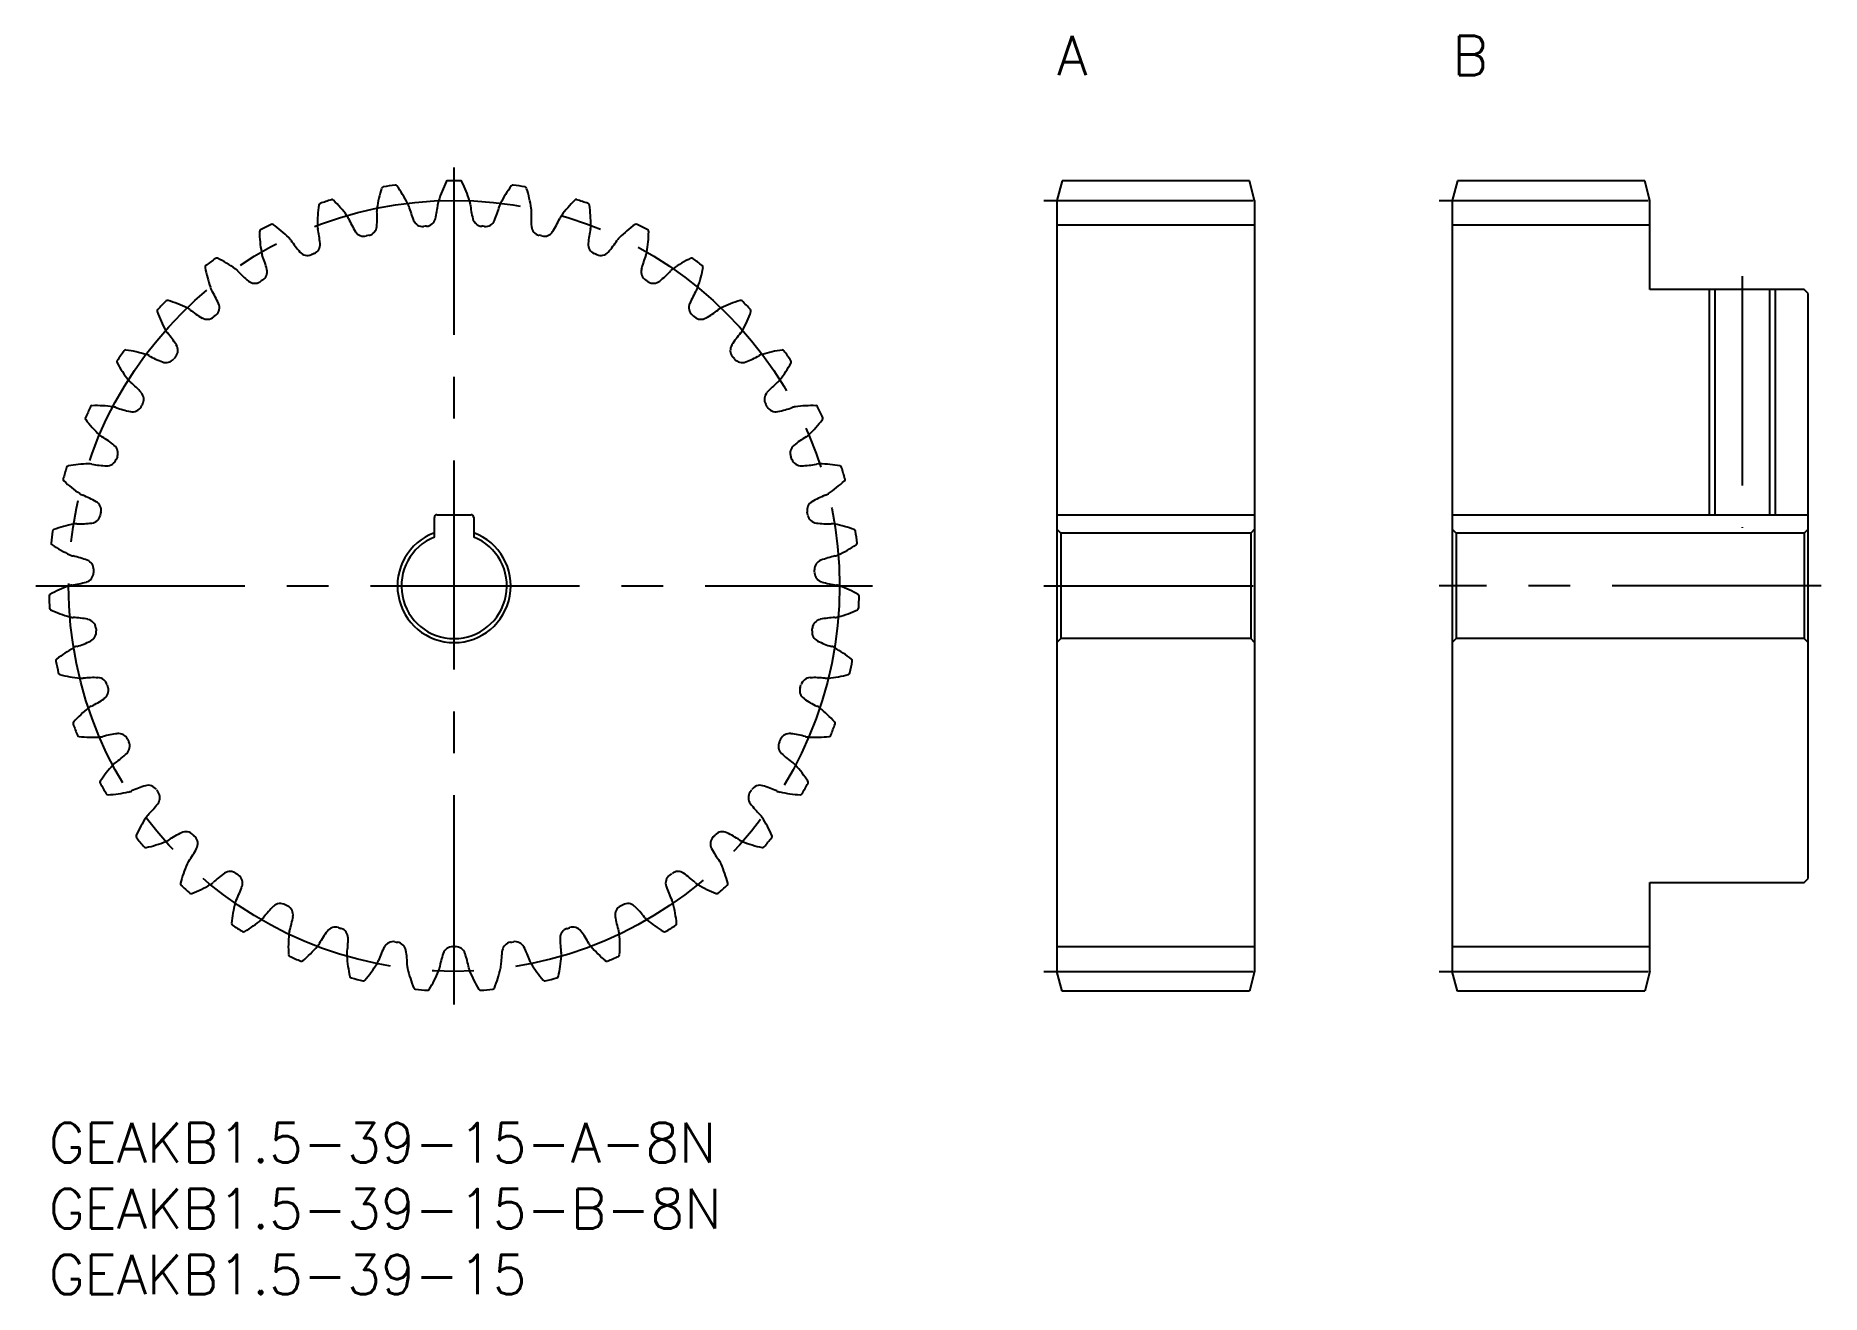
# Model space of a CAD drawing. Extents: x -1 to 135, y -13 to 82.
import ezdxf

# ---------------------------------------------------------------- set-up
doc = ezdxf.new("R2010")
doc.units = 0
doc.header["$LTSCALE"] = 0.5
doc.linetypes.add('CENTER', pattern=[50.8, 31.75, -6.35, 6.35, -6.35])
for name, color, linetype in [('MSM_CENTER', 1, 'CENTER'), ('MSM_CONTINUOUS', 7, 'CONTINUOUS'), ('MSM_NARROW', 5, 'CONTINUOUS'), ('MSM_PART_NUMBER', 7, 'CONTINUOUS')]:
    doc.layers.add(name, color=color, linetype=linetype)
doc.styles.get("Standard").update_dxf_attribs({"font": 'txt.shx', "height": 1, "bigfont": 'bigfont.shx'})

# ---------------------------------------------------------------- blocks, each defined once
blk = doc.blocks.new('*U2')
at = {"layer": 'MSM_PART_NUMBER'}
blk.add_text('GEAKB1.5-39-15-A-8N', height=3, dxfattribs=at).set_placement((0, -3))
blk = doc.blocks.new('*U3')
at = {"layer": 'MSM_PART_NUMBER'}
blk.add_text('GEAKB1.5-39-15-B-8N', height=3, dxfattribs=at).set_placement((0, -8))
blk = doc.blocks.new('*U4')
at = {"layer": 'MSM_PART_NUMBER'}
blk.add_text('GEAKB1.5-39-15', height=3, dxfattribs=at).set_placement((0, -13))
blk = doc.blocks.new('*U5')
at = {"layer": 'MSM_PART_NUMBER'}
blk.add_text('A', height=3, dxfattribs=at).set_placement((76.5, 79.5))
blk = doc.blocks.new('*U6')
at = {"layer": 'MSM_PART_NUMBER'}
blk.add_text('B', height=3, dxfattribs=at).set_placement((106.5, 79.5))

msp = doc.modelspace()

# ---------------------------------------------------------------- linework, layer by layer
at = {"layer": 'MSM_CENTER'}
for p, q in [((30.75, 9), (30.75, 72.5)), ((75.5, 70), (92.5, 70)), ((105.5, 70), (122.5, 70)), ((128.5, 64.25), (128.5, 45.15)), ((-1, 40.75), (62.5, 40.75)), ((75.5, 40.75), (92.5, 40.75)), ((134.5, 40.75), (105.5, 40.75)), ((75.5, 11.5), (92.5, 11.5)), ((105.5, 11.5), (122.5, 11.5))]:
    msp.add_line(p, q, dxfattribs=at)
msp.add_circle((30.75, 40.75), 29.25, dxfattribs=at)
at = {"layer": 'MSM_CONTINUOUS'}
for p, q in [((76.9, 71.5), (76.5, 70)), ((91.1, 71.5), (76.9, 71.5)), ((91.5, 70), (91.1, 71.5)), ((106.9, 71.5), (106.5, 70)), ((121.1, 71.5), (106.9, 71.5)), ((121.5, 70), (121.1, 71.5)), ((76.5, 70), (76.5, 11.5)), ((91.5, 70), (91.5, 11.5)), ((106.5, 70), (106.5, 11.5)), ((121.5, 63.25), (121.5, 70)), ((91.5, 68.12), (76.5, 68.12)), ((121.5, 68.12), (106.5, 68.12)), ((133.2, 63.25), (121.5, 63.25)), ((126.43, 63.25), (126.43, 46.15)), ((130.57, 63.25), (130.57, 46.15)), ((133.5, 62.95), (133.2, 63.25)), ((133.5, 18.55), (133.5, 62.95)), ((29.45, 46.15), (32.05, 46.15)), ((76.5, 46.15), (91.5, 46.15)), ((106.5, 46.15), (133.5, 46.15)), ((29.25, 44.46), (29.25, 45.95)), ((32.25, 45.95), (32.25, 44.46)), ((76.8, 44.75), (76.5, 45.05)), ((76.8, 44.75), (76.8, 36.75)), ((91.2, 44.75), (76.8, 44.75)), ((91.5, 45.05), (91.2, 44.75)), ((91.2, 44.75), (91.2, 36.75)), ((106.8, 44.75), (106.5, 45.05)), ((106.8, 44.75), (106.8, 36.75)), ((133.2, 44.75), (106.8, 44.75)), ((133.5, 45.05), (133.2, 44.75)), ((133.2, 44.75), (133.2, 36.75)), ((76.8, 36.75), (76.5, 36.45)), ((91.2, 36.75), (76.8, 36.75)), ((91.5, 36.45), (91.2, 36.75)), ((106.8, 36.75), (106.5, 36.45)), ((133.2, 36.75), (106.8, 36.75)), ((133.5, 36.45), (133.2, 36.75)), ((121.5, 18.25), (133.2, 18.25)), ((121.5, 11.5), (121.5, 18.25)), ((133.2, 18.25), (133.5, 18.55)), ((91.5, 13.37), (76.5, 13.37)), ((121.5, 13.37), (106.5, 13.37)), ((76.9, 10), (76.5, 11.5)), ((91.5, 11.5), (91.1, 10)), ((106.9, 10), (106.5, 11.5)), ((121.5, 11.5), (121.1, 10)), ((91.1, 10), (76.9, 10)), ((121.1, 10), (106.9, 10))]:
    msp.add_line(p, q, dxfattribs=at)
for centre, radius, start, end in [((34.54, 67.97), 9.75, 162.3974, 171.5385), ((25.39, 70.88), 0.15, 100.0832, 162.3974), ((30.75, 40.75), 30.75, 98.3784, 100.0832), ((26.29, 71.02), 0.15, 36.0641, 98.3784), ((18.53, 65.37), 9.75, 26.9231, 36.0641), ((38.86, 67.01), 9.75, 153.1667, 162.3077), ((30.29, 71.35), 0.15, 90.8524, 153.1667), ((30.75, 40.75), 30.75, 89.1476, 90.8524), ((31.21, 71.35), 0.15, 26.8333, 89.1476), ((22.64, 67.01), 9.75, 17.6923, 26.8333), ((42.97, 65.37), 9.75, 143.9359, 153.0769), ((35.21, 71.02), 0.15, 81.6216, 143.9359), ((30.75, 40.75), 30.75, 79.9168, 81.6216), ((36.11, 70.88), 0.15, 17.6025, 79.9168), ((26.96, 67.97), 9.75, 8.4615, 17.6026), ((30.13, 68.23), 9.75, 171.6282, 180.7692), ((20.63, 69.63), 0.15, 109.314, 171.6282), ((30.75, 40.75), 30.75, 107.6091, 109.314), ((21.49, 69.92), 0.15, 45.2949, 107.6091), ((14.74, 63.09), 9.75, 36.1538, 45.2949), ((16.24, 68.67), 8.67, 355.7917, 3.2484), ((26.12, 69.23), 1.24, 171.5383, 183.2483), ((26.12, 69.23), 1.24, 15.2133, 26.9232), ((35.68, 71.83), 8.67, 195.2132, 202.6698), ((20.9, 70.63), 8.67, 346.561, 354.0176), ((30.75, 69.6), 1.24, 162.3076, 174.0175), ((30.75, 69.6), 1.24, 5.9825, 17.6924), ((40.6, 70.63), 8.67, 185.9824, 193.439), ((25.82, 71.83), 8.67, 337.3302, 344.7868), ((35.38, 69.23), 1.24, 153.0768, 164.7867), ((35.38, 69.23), 1.24, 356.7517, 8.4617), ((45.26, 68.67), 8.67, 176.7516, 184.2083), ((46.76, 63.09), 9.75, 134.7051, 143.8462), ((40.01, 69.92), 0.15, 72.3909, 134.7051), ((30.75, 40.75), 30.75, 70.686, 72.3909), ((40.87, 69.63), 0.15, 8.3717, 70.686), ((31.37, 68.23), 9.75, 359.2308, 8.3718), ((16.13, 67.63), 0.15, 118.5447, 180.859), ((30.75, 40.75), 30.75, 116.8399, 118.5447), ((16.93, 68.05), 0.15, 54.5257, 116.8399), ((11.36, 60.24), 9.75, 45.3846, 54.5257), ((21.61, 68.12), 1.24, 180.7691, 192.479), ((11.94, 65.98), 8.67, 5.0225, 12.4791), ((21.61, 68.12), 1.24, 24.4441, 36.154), ((30.63, 72.21), 8.67, 204.4439, 211.9006), ((24.13, 68.08), 0.75, 283.6131, 355.7917), ((28.37, 68.77), 0.75, 202.6698, 274.8484), ((30.75, 40.75), 27.38, 94.3824, 94.8484), ((28.6, 68.79), 0.75, 274.3824, 346.561), ((32.9, 68.79), 0.75, 193.439, 265.6176), ((30.75, 40.75), 27.38, 85.1516, 85.6176), ((33.13, 68.77), 0.75, 265.1516, 337.3302), ((37.37, 68.08), 0.75, 184.2083, 256.3869), ((30.87, 72.21), 8.67, 328.0994, 335.5561), ((39.89, 68.12), 1.24, 143.846, 155.5559), ((49.56, 65.98), 8.67, 167.5209, 174.9775), ((39.89, 68.12), 1.24, 347.521, 359.2309), ((50.14, 60.24), 9.75, 125.4743, 134.6154), ((44.57, 68.05), 0.15, 63.1601, 125.4743), ((30.75, 40.75), 30.75, 61.4553, 63.1601), ((45.37, 67.63), 0.15, 359.141, 61.4553), ((25.73, 67.77), 9.75, 180.859, 190), ((17.34, 66.3), 1.24, 33.6748, 45.3847), ((25.58, 71.79), 8.67, 213.6747, 221.1313), ((19.83, 66.67), 0.75, 292.8439, 5.0225), ((23.91, 68.03), 0.75, 211.9006, 284.0792), ((30.75, 40.75), 27.38, 103.6131, 104.0792), ((30.75, 40.75), 27.38, 75.9208, 76.3869), ((37.59, 68.03), 0.75, 255.9208, 328.0994), ((41.67, 66.67), 0.75, 174.9775, 247.1561), ((35.92, 71.79), 8.67, 318.8687, 326.3253), ((44.16, 66.3), 1.24, 134.6153, 146.3252), ((35.77, 67.77), 9.75, 350, 359.141), ((12.01, 64.94), 0.15, 127.7755, 190.0897), ((30.75, 40.75), 30.75, 126.0707, 127.7755), ((12.73, 65.48), 0.15, 63.7564, 126.0707), ((8.49, 56.87), 9.75, 54.6154, 63.7564), ((17.34, 66.3), 1.24, 189.9999, 201.7098), ((8.14, 62.63), 8.67, 14.2533, 21.7099), ((19.62, 66.58), 0.75, 221.1313, 293.3099), ((30.75, 40.75), 27.37, 112.8439, 113.3099), ((30.75, 40.75), 27.37, 66.6901, 67.1561), ((41.88, 66.58), 0.75, 246.6901, 318.8687), ((53.36, 62.63), 8.67, 158.2901, 165.7467), ((44.16, 66.3), 1.24, 338.2902, 350.0001), ((53.01, 56.87), 9.75, 116.2436, 125.3846), ((48.77, 65.48), 0.15, 53.9293, 116.2436), ((30.75, 40.75), 30.75, 52.2245, 53.9293), ((49.49, 64.94), 0.15, 349.9102, 52.2245), ((21.46, 66.62), 9.75, 190.0897, 199.2308), ((13.42, 63.81), 1.24, 42.9056, 54.6155), ((20.67, 70.56), 8.67, 222.9055, 230.3621), ((15.62, 64.46), 0.75, 230.3621, 302.5407), ((30.75, 40.75), 27.38, 122.0747, 122.5407), ((15.81, 64.58), 0.75, 302.0747, 14.2533), ((45.69, 64.58), 0.75, 165.7467, 237.9253), ((30.75, 40.75), 27.38, 57.4593, 57.9253), ((45.88, 64.46), 0.75, 237.4593, 309.6379), ((40.83, 70.56), 8.67, 309.6379, 317.0945), ((48.08, 63.81), 1.24, 125.3845, 137.0944), ((40.04, 66.62), 9.75, 340.7692, 349.9103), ((30.75, 40.75), 30.75, 135.3014, 137.0063), ((9, 62.27), 0.15, 72.9872, 135.3014), ((6.19, 53.09), 9.75, 63.8462, 72.9872), ((13.42, 63.81), 1.24, 199.2307, 210.9406), ((4.92, 58.72), 8.67, 23.484, 30.9407), ((56.58, 58.72), 8.67, 149.0593, 156.5159), ((48.08, 63.81), 1.24, 329.0594, 340.7693), ((55.31, 53.09), 9.75, 107.0128, 116.1538), ((52.5, 62.27), 0.15, 44.6986, 107.0128), ((30.75, 40.75), 30.75, 42.9937, 44.6986), ((8.37, 61.62), 0.15, 137.0063, 199.3205), ((17.43, 64.79), 9.75, 199.3205, 208.4615), ((9.94, 60.74), 1.24, 52.1364, 63.8463), ((16.02, 68.55), 8.67, 232.1363, 239.5929), ((12.01, 61.73), 0.75, 239.5929, 311.7715), ((30.75, 40.75), 27.38, 131.3054, 131.7715), ((12.19, 61.88), 0.75, 311.3054, 23.484), ((49.31, 61.88), 0.75, 156.5159, 228.6946), ((30.75, 40.75), 27.37, 48.2285, 48.6946), ((49.49, 61.73), 0.75, 228.2285, 300.4071), ((45.48, 68.55), 8.67, 300.4071, 307.8637), ((51.56, 60.74), 1.24, 116.1537, 127.8636), ((44.07, 64.79), 9.75, 331.5385, 340.6795), ((53.13, 61.62), 0.15, 340.6795, 42.9937), ((9.94, 60.74), 1.24, 208.4614, 220.1713), ((2.38, 54.35), 8.67, 32.7148, 40.1714), ((59.12, 54.35), 8.67, 139.8286, 147.2852), ((51.56, 60.74), 1.24, 319.8287, 331.5386), ((30.75, 40.75), 30.75, 144.5322, 146.237), ((5.83, 58.51), 0.15, 82.218, 144.5322), ((4.53, 48.99), 9.75, 73.0769, 82.218), ((7.01, 57.14), 1.24, 61.3671, 73.077), ((9.04, 58.63), 0.75, 320.5362, 32.7148), ((52.46, 58.63), 0.75, 147.2852, 219.4638), ((54.49, 57.14), 1.24, 106.923, 118.6329), ((56.97, 48.99), 9.75, 97.782, 106.9231), ((55.67, 58.51), 0.15, 35.4678, 97.782), ((30.75, 40.75), 30.75, 33.763, 35.4678), ((5.31, 57.76), 0.15, 146.237, 208.5513), ((13.74, 62.34), 9.75, 208.5513, 217.6923), ((11.75, 65.83), 8.67, 241.367, 248.8236), ((8.89, 58.45), 0.75, 248.8236, 321.0022), ((30.75, 40.75), 27.37, 140.5362, 141.0022), ((30.75, 40.75), 27.38, 38.9978, 39.4638), ((52.61, 58.45), 0.75, 218.9978, 291.1764), ((49.75, 65.83), 8.67, 291.1764, 298.633), ((47.76, 62.34), 9.75, 322.3077, 331.4487), ((56.19, 57.76), 0.15, 331.4487, 33.763), ((7.01, 57.14), 1.24, 217.6922, 229.4021), ((0.56, 49.62), 8.67, 41.9456, 49.4022), ((60.94, 49.62), 8.67, 130.5978, 138.0544), ((54.49, 57.14), 1.24, 310.5979, 322.3078), ((30.75, 40.75), 30.75, 153.763, 155.4678), ((3.3, 54.28), 0.15, 91.4487, 153.763), ((3.55, 44.68), 9.75, 82.3077, 91.4487), ((4.68, 53.12), 1.24, 70.5979, 82.3078), ((7.97, 62.46), 8.67, 250.5978, 258.0544), ((6.34, 54.71), 0.75, 258.0544, 330.233), ((30.75, 40.75), 27.38, 149.767, 150.233), ((6.45, 54.91), 0.75, 329.767, 41.9456), ((55.05, 54.91), 0.75, 138.0544, 210.233), ((30.75, 40.75), 27.38, 29.767, 30.233), ((55.16, 54.71), 0.75, 209.767, 281.9456), ((53.53, 62.46), 8.67, 281.9456, 289.4022), ((56.82, 53.12), 1.24, 97.6922, 109.4021), ((57.95, 44.68), 9.75, 88.5513, 97.6923), ((58.2, 54.28), 0.15, 26.237, 88.5513), ((30.75, 40.75), 30.75, 24.5322, 26.237), ((2.91, 53.46), 0.15, 155.4678, 217.782), ((10.5, 59.34), 9.75, 217.782, 226.9231), ((51, 59.34), 9.75, 313.0769, 322.218), ((58.59, 53.46), 0.15, 322.218, 24.5322), ((4.68, 53.12), 1.24, 226.923, 238.6329), ((-0.47, 44.66), 8.67, 51.1764, 58.633), ((61.97, 44.66), 8.67, 121.367, 128.8236), ((56.82, 53.12), 1.24, 301.3671, 313.077), ((4.41, 50.62), 0.75, 267.2852, 339.4638), ((4.49, 50.83), 0.75, 338.9978, 51.1763), ((30.75, 40.75), 27.37, 158.9978, 159.4638), ((57.01, 50.83), 0.75, 128.8236, 201.0022), ((30.75, 40.75), 27.37, 20.5362, 21.0022), ((57.09, 50.62), 0.75, 200.5362, 272.7148), ((1.23, 48.83), 0.15, 164.6986, 227.0128), ((30.75, 40.75), 30.75, 162.9937, 164.6986), ((1.49, 49.7), 0.15, 100.6794, 162.9937), ((3.27, 40.27), 9.75, 91.5385, 100.6795), ((3.04, 48.78), 1.24, 79.8287, 91.5386), ((4.79, 58.52), 8.67, 259.8286, 267.2852), ((56.71, 58.52), 8.67, 272.7148, 280.1714), ((58.46, 48.78), 1.24, 88.4614, 100.1713), ((58.23, 40.27), 9.75, 79.3205, 88.4615), ((60.01, 49.7), 0.15, 17.0063, 79.3205), ((30.75, 40.75), 30.75, 15.3014, 17.0063), ((60.27, 48.83), 0.15, 312.9872, 15.3014), ((7.78, 55.85), 9.75, 227.0128, 236.1538), ((3.04, 48.78), 1.24, 236.1537, 247.8636), ((-0.69, 39.6), 8.67, 60.4071, 67.8637), ((62.19, 39.6), 8.67, 112.1363, 119.5929), ((58.46, 48.78), 1.24, 292.1364, 303.8463), ((53.72, 55.85), 9.75, 303.8462, 312.9872), ((3.17, 46.26), 0.75, 276.5159, 348.6946), ((3.22, 46.49), 0.75, 348.2285, 60.4071), ((30.75, 40.75), 27.38, 168.2285, 168.6946), ((29.45, 45.95), 0.2, 90, 180), ((32.05, 45.95), 0.2, 0, 90), ((58.28, 46.49), 0.75, 119.5929, 191.7715), ((30.75, 40.75), 27.38, 11.3054, 11.7715), ((58.33, 46.26), 0.75, 191.3054, 263.4841), ((30.75, 40.75), 30.75, 172.2245, 173.9293), ((0.43, 44.89), 0.15, 109.9102, 172.2245), ((3.7, 35.86), 9.75, 100.7692, 109.9103), ((2.11, 44.23), 1.24, 89.0594, 100.7693), ((2.27, 54.13), 8.67, 269.0593, 276.5159), ((30.75, 40.75), 4.3, 110.4162, 69.5838), ((59.23, 54.13), 8.67, 263.4841, 270.9407), ((59.39, 44.23), 1.24, 79.2307, 90.9406), ((57.8, 35.86), 9.75, 70.0897, 79.2308), ((61.07, 44.89), 0.15, 7.7755, 70.0897), ((30.75, 40.75), 30.75, 6.0707, 7.7755), ((0.32, 43.99), 0.15, 173.9293, 236.2436), ((5.66, 51.97), 9.75, 236.2436, 245.3846), ((30.75, 40.75), 4, 112.0243, 67.9757), ((55.84, 51.97), 9.75, 294.6154, 303.7564), ((61.18, 43.99), 0.15, 303.7564, 6.0707), ((2.11, 44.23), 1.24, 245.3845, 257.0944), ((-0.1, 34.57), 8.67, 69.6379, 77.0945), ((2.65, 42), 0.75, 357.4593, 69.6379), ((58.85, 42), 0.75, 110.3621, 182.5407), ((61.6, 34.57), 8.67, 102.9055, 110.3621), ((59.39, 44.23), 1.24, 282.9056, 294.6155), ((4.83, 31.59), 9.75, 110, 119.141), ((1.92, 39.59), 1.24, 98.2902, 110.0001), ((0.49, 49.39), 8.67, 278.2901, 285.7467), ((2.64, 41.77), 0.75, 285.7467, 357.9253), ((30.75, 40.75), 27.38, 177.4593, 177.9253), ((30.75, 40.75), 27.38, 2.0747, 2.5407), ((58.86, 41.77), 0.75, 182.0747, 254.2533), ((61.01, 49.39), 8.67, 254.2533, 261.7099), ((59.58, 39.59), 1.24, 69.9999, 81.7098), ((56.67, 31.59), 9.75, 60.859, 70), ((0.16, 39.97), 0.15, 119.141, 181.4553), ((30.75, 40.75), 30.75, 181.4553, 183.1601), ((61.34, 39.97), 0.15, 358.5447, 60.859), ((30.75, 40.75), 30.75, 356.8399, 358.5447), ((0.2, 39.06), 0.15, 183.1601, 245.4743), ((4.18, 47.8), 9.75, 245.4743, 254.6154), ((1.92, 39.59), 1.24, 254.6153, 266.3252), ((1.29, 29.71), 8.67, 78.8687, 86.3253), ((2.82, 37.47), 0.75, 6.6901, 78.8687), ((58.68, 37.47), 0.75, 101.1313, 173.3099), ((60.21, 29.71), 8.67, 93.6747, 101.1313), ((59.58, 39.59), 1.24, 273.6748, 285.3847), ((57.32, 47.8), 9.75, 285.3846, 294.5257), ((61.3, 39.06), 0.15, 294.5257, 356.8399), ((2.84, 37.25), 0.75, 294.9775, 7.1561), ((30.75, 40.75), 27.37, 186.6901, 187.1561), ((30.75, 40.75), 27.38, 352.8439, 353.3099), ((58.66, 37.25), 0.75, 172.8439, 245.0225), ((6.64, 27.55), 9.75, 119.2308, 128.3718), ((2.48, 34.98), 1.24, 107.521, 119.2309), ((-0.5, 44.42), 8.67, 287.5209, 294.9775), ((62, 44.42), 8.67, 245.0225, 252.4791), ((59.02, 34.98), 1.24, 60.7691, 72.479), ((54.86, 27.55), 9.75, 51.6282, 60.7692), ((0.68, 35.08), 0.15, 128.3717, 190.686), ((30.75, 40.75), 30.75, 190.686, 192.3909), ((0.86, 34.18), 0.15, 192.3909, 254.7051), ((3.4, 43.44), 9.75, 254.7051, 263.8462), ((58.1, 43.44), 9.75, 276.1538, 285.2949), ((60.64, 34.18), 0.15, 285.2948, 347.6091), ((30.75, 40.75), 30.75, 347.6091, 349.314), ((60.82, 35.08), 0.15, 349.314, 51.6282), ((2.48, 34.98), 1.24, 263.846, 275.5559), ((3.44, 25.12), 8.67, 88.0994, 95.5561), ((3.7, 33.04), 0.75, 15.9208, 88.0994), ((3.77, 32.82), 0.75, 304.2083, 16.3869), ((30.75, 40.75), 27.38, 195.9208, 196.3869), ((57.73, 32.82), 0.75, 163.6131, 235.7917), ((30.75, 40.75), 27.37, 343.6131, 344.0792), ((57.8, 33.04), 0.75, 91.9006, 164.0791), ((58.06, 25.12), 8.67, 84.4439, 91.9006), ((59.02, 34.98), 1.24, 264.4441, 276.154), ((9.07, 23.85), 9.75, 128.4615, 137.6026), ((3.77, 30.52), 1.24, 116.7517, 128.4617), ((-0.68, 39.36), 8.67, 296.7516, 304.2083), ((62.18, 39.36), 8.67, 235.7917, 243.2484), ((57.73, 30.52), 1.24, 51.5383, 63.2483), ((52.43, 23.85), 9.75, 42.3974, 51.5385), ((1.98, 30.33), 0.15, 137.6026, 199.9168), ((30.75, 40.75), 30.75, 199.9168, 201.6216), ((30.75, 40.75), 30.75, 338.3784, 340.0832), ((59.52, 30.33), 0.15, 340.0832, 42.3974), ((2.3, 29.47), 0.15, 201.6216, 263.9359), ((3.32, 39.02), 9.75, 263.9359, 273.0769), ((3.77, 30.52), 1.24, 273.0768, 284.7867), ((6.3, 20.94), 8.67, 97.3302, 104.7868), ((5.29, 28.8), 0.75, 25.1516, 97.3302), ((5.39, 28.59), 0.75, 313.439, 25.6176), ((30.75, 40.75), 27.38, 205.1516, 205.6176), ((56.11, 28.59), 0.75, 154.3824, 226.561), ((30.75, 40.75), 27.38, 334.3824, 334.8484), ((56.21, 28.8), 0.75, 82.6698, 154.8484), ((55.2, 20.94), 8.67, 75.2132, 82.6698), ((57.73, 30.52), 1.24, 255.2133, 266.9232), ((58.18, 39.02), 9.75, 266.9231, 276.0641), ((59.2, 29.47), 0.15, 276.0641, 338.3784), ((12.06, 20.59), 9.75, 137.6923, 146.8333), ((5.76, 26.32), 1.24, 125.9825, 137.6924), ((-0.05, 34.34), 8.67, 305.9824, 313.439), ((61.55, 34.34), 8.67, 226.561, 234.0176), ((55.74, 26.32), 1.24, 42.3076, 54.0175), ((49.44, 20.59), 9.75, 33.1667, 42.3077), ((4.02, 25.85), 0.15, 146.8333, 209.1476), ((30.75, 40.75), 30.75, 209.1476, 210.8524), ((30.75, 40.75), 30.75, 329.1476, 330.8524), ((57.48, 25.85), 0.15, 330.8524, 33.1667), ((4.48, 25.06), 0.15, 210.8524, 273.1667), ((3.95, 34.64), 9.75, 273.1667, 282.3077), ((5.76, 26.32), 1.24, 282.3076, 294.0175), ((9.8, 17.28), 8.67, 106.561, 114.0176), ((7.54, 24.87), 0.75, 34.3824, 106.561), ((30.75, 40.75), 27.38, 214.3824, 214.8484), ((7.67, 24.68), 0.75, 322.6698, 34.8484), ((53.83, 24.68), 0.75, 145.1516, 217.3302), ((30.75, 40.75), 27.38, 325.1516, 325.6176), ((53.96, 24.87), 0.75, 73.439, 145.6176), ((51.7, 17.28), 8.67, 65.9824, 73.439), ((55.74, 26.32), 1.24, 245.9825, 257.6924), ((57.55, 34.64), 9.75, 257.6923, 266.8333), ((57.02, 25.06), 0.15, 266.8333, 329.1476), ((15.54, 17.86), 9.75, 146.9231, 156.0641), ((8.4, 22.5), 1.24, 135.2133, 146.9232), ((1.37, 29.48), 8.67, 315.2132, 322.6698), ((60.13, 29.48), 8.67, 217.3302, 224.7868), ((53.1, 22.5), 1.24, 33.0768, 44.7867), ((45.96, 17.86), 9.75, 23.9359, 33.0769), ((6.76, 21.75), 0.15, 156.0641, 218.3784), ((13.83, 14.22), 8.67, 115.7917, 123.2484), ((10.39, 21.35), 0.75, 43.6131, 115.7917), ((30.75, 40.75), 27.37, 223.6131, 224.0792), ((10.55, 21.18), 0.75, 331.9006, 44.0792), ((50.95, 21.18), 0.75, 135.9208, 208.0994), ((30.75, 40.75), 27.38, 315.9208, 316.3869), ((51.11, 21.35), 0.75, 64.2083, 136.3869), ((47.67, 14.22), 8.67, 56.7516, 64.2083), ((54.74, 21.75), 0.15, 321.6216, 23.9359), ((30.75, 40.75), 30.75, 218.3784, 220.0832), ((7.34, 21.05), 0.15, 220.0832, 282.3974), ((5.28, 30.42), 9.75, 282.3974, 291.5385), ((8.4, 22.5), 1.24, 291.5383, 303.2483), ((3.56, 24.91), 8.67, 324.4439, 331.9006), ((57.94, 24.91), 8.67, 208.0994, 215.5561), ((53.1, 22.5), 1.24, 236.7517, 248.4617), ((56.22, 30.42), 9.75, 248.4615, 257.6026), ((54.16, 21.05), 0.15, 257.6026, 319.9168), ((30.75, 40.75), 30.75, 319.9168, 321.6216), ((19.41, 15.71), 9.75, 156.1538, 165.2949), ((11.62, 19.16), 1.24, 144.4441, 156.154), ((13.76, 18.33), 0.75, 52.8439, 125.0225), ((47.74, 18.33), 0.75, 54.9775, 127.1561), ((49.88, 19.16), 1.24, 23.846, 35.5559), ((42.09, 15.71), 9.75, 14.7051, 23.8462), ((10.12, 18.15), 0.15, 165.2949, 227.6091), ((30.75, 40.75), 30.75, 227.6091, 229.314), ((7.26, 26.47), 9.75, 291.6282, 300.7692), ((11.62, 19.16), 1.24, 300.7691, 312.479), ((18.31, 11.85), 8.67, 125.0225, 132.4791), ((30.75, 40.75), 27.37, 232.8439, 233.3099), ((6.45, 20.76), 8.67, 333.6747, 341.1313), ((13.95, 18.2), 0.75, 341.1313, 53.3099), ((47.55, 18.2), 0.75, 126.6901, 198.8687), ((55.05, 20.76), 8.67, 198.8687, 206.3253), ((30.75, 40.75), 27.37, 306.6901, 307.1561), ((43.19, 11.85), 8.67, 47.5209, 54.9775), ((49.88, 19.16), 1.24, 227.521, 239.2309), ((54.24, 26.47), 9.75, 239.2308, 248.3718), ((30.75, 40.75), 30.75, 310.686, 312.3909), ((51.38, 18.15), 0.15, 312.3909, 14.7051), ((10.8, 17.55), 0.15, 229.314, 291.6282), ((23.57, 14.22), 9.75, 165.3846, 174.5257), ((15.33, 16.37), 1.24, 153.6748, 165.3847), ((23.1, 10.23), 8.67, 134.2533, 141.7099), ((17.58, 15.9), 0.75, 62.0747, 134.2533), ((30.75, 40.75), 27.37, 242.0747, 242.5407), ((17.78, 15.79), 0.75, 350.3621, 62.5407), ((43.72, 15.79), 0.75, 117.4593, 189.6379), ((30.75, 40.75), 27.37, 297.4593, 297.9253), ((43.92, 15.9), 0.75, 45.7467, 117.9253), ((38.4, 10.23), 8.67, 38.2901, 45.7467), ((46.17, 16.37), 1.24, 14.6153, 26.3252), ((37.93, 14.22), 9.75, 5.4743, 14.6154), ((50.7, 17.55), 0.15, 248.3717, 310.686), ((14.01, 15.13), 0.15, 174.5257, 236.8399), ((30.75, 40.75), 30.75, 236.8399, 238.5447), ((9.86, 22.89), 9.75, 300.859, 310), ((15.33, 16.37), 1.24, 309.9999, 321.7098), ((9.98, 17.12), 8.67, 342.9055, 350.3621), ((51.52, 17.12), 8.67, 189.6379, 197.0945), ((46.17, 16.37), 1.24, 218.2902, 230.0001), ((51.64, 22.89), 9.75, 230, 239.141), ((30.75, 40.75), 30.75, 301.4553, 303.1601), ((47.49, 15.13), 0.15, 303.1601, 5.4743), ((14.78, 14.65), 0.15, 238.5447, 300.859), ((27.92, 13.41), 9.75, 174.6154, 183.7564), ((19.44, 14.21), 1.24, 162.9056, 174.6155), ((19.44, 14.21), 1.24, 319.2307, 330.9406), ((28.1, 9.4), 8.67, 143.484, 150.9407), ((21.74, 14.11), 0.75, 71.3054, 143.484), ((30.75, 40.75), 27.37, 251.3054, 251.7715), ((21.95, 14.04), 0.75, 359.5929, 71.7714), ((14.04, 14.09), 8.67, 352.1363, 359.5929), ((26.13, 13.01), 0.75, 80.5362, 152.7148), ((30.75, 40.75), 27.38, 260.5362, 261.0022), ((26.35, 12.97), 0.75, 8.8236, 81.0022), ((35.15, 12.97), 0.75, 98.9978, 171.1763), ((30.75, 40.75), 27.38, 278.9978, 279.4638), ((35.37, 13.01), 0.75, 27.2852, 99.4638), ((39.55, 14.04), 0.75, 108.2285, 180.4071), ((47.46, 14.09), 8.67, 180.4071, 187.8637), ((30.75, 40.75), 27.38, 288.2285, 288.6946), ((39.76, 14.11), 0.75, 36.5159, 108.6946), ((33.4, 9.4), 8.67, 29.0593, 36.5159), ((42.06, 14.21), 1.24, 209.0594, 220.7694), ((42.06, 14.21), 1.24, 5.3845, 17.0944), ((33.58, 13.41), 9.75, 356.2436, 5.3846), ((46.72, 14.65), 0.15, 239.141, 301.4553), ((18.34, 12.78), 0.15, 183.7564, 246.0707), ((30.75, 40.75), 30.75, 246.0707, 247.7755), ((19.18, 12.42), 0.15, 247.7755, 310.0897), ((12.99, 19.77), 9.75, 310.0897, 319.2308), ((23.85, 12.74), 1.24, 172.1364, 183.8463), ((32.34, 13.31), 9.75, 183.8462, 192.9872), ((23.85, 12.74), 1.24, 328.4614, 340.1713), ((33.16, 9.38), 8.67, 152.7148, 160.1714), ((18.53, 11.76), 8.67, 1.367, 8.8236), ((38.16, 10.17), 8.67, 161.9456, 169.4022), ((30.64, 12.63), 0.75, 89.767, 161.9456), ((30.75, 40.75), 27.37, 269.767, 270.233), ((30.86, 12.63), 0.75, 18.0544, 90.233), ((23.34, 10.17), 8.67, 10.5978, 18.0544), ((42.97, 11.76), 8.67, 171.1764, 178.633), ((28.34, 9.38), 8.67, 19.8286, 27.2852), ((37.65, 12.74), 1.24, 199.8287, 211.5386), ((29.16, 13.31), 9.75, 347.0128, 356.1538), ((37.65, 12.74), 1.24, 356.1537, 7.8636), ((48.51, 19.77), 9.75, 220.7692, 229.9103), ((42.32, 12.42), 0.15, 229.9103, 292.2245), ((30.75, 40.75), 30.75, 292.2245, 293.9293), ((43.16, 12.78), 0.15, 293.9293, 356.2436), ((22.99, 11.15), 0.15, 192.9872, 255.3014), ((30.75, 40.75), 30.75, 255.3014, 257.0063), ((16.59, 17.19), 9.75, 319.3205, 328.4615), ((28.43, 11.99), 1.24, 181.3671, 193.077), ((36.72, 13.92), 9.75, 193.0769, 202.218), ((20.55, 15.22), 9.75, 328.5513, 337.6923), ((28.43, 11.99), 1.24, 337.6922, 349.4021), ((33.07, 11.99), 1.24, 190.5979, 202.3078), ((40.95, 15.22), 9.75, 202.3077, 211.4487), ((24.78, 13.92), 9.75, 337.782, 346.9231), ((33.07, 11.99), 1.24, 346.923, 358.6329), ((44.91, 17.19), 9.75, 211.5385, 220.6795), ((30.75, 40.75), 30.75, 282.9937, 284.6986), ((38.51, 11.15), 0.15, 284.6986, 347.0128), ((23.87, 10.93), 0.15, 257.0063, 319.3205), ((27.83, 10.29), 0.15, 202.218, 264.5322), ((30.75, 40.75), 30.75, 264.5322, 266.237), ((28.74, 10.22), 0.15, 266.237, 328.5513), ((32.76, 10.22), 0.15, 211.4487, 273.763), ((30.75, 40.75), 30.75, 273.763, 275.4678), ((33.67, 10.29), 0.15, 275.4678, 337.782), ((37.63, 10.93), 0.15, 220.6795, 282.9937)]:
    msp.add_arc(centre, radius, start, end, dxfattribs=at)
at = {"layer": 'MSM_NARROW'}
for p, q in [((126, 63.25), (126, 46.15)), ((131, 63.25), (131, 46.15))]:
    msp.add_line(p, q, dxfattribs=at)

# ---------------------------------------------------------------- block references
at = {"layer": 'MSM_CONTINUOUS'}
for name in ['*U5', '*U6', '*U2', '*U3', '*U4']:
    msp.add_blockref(name, (0, 0), dxfattribs=at)

doc.saveas('drawing.dxf')
